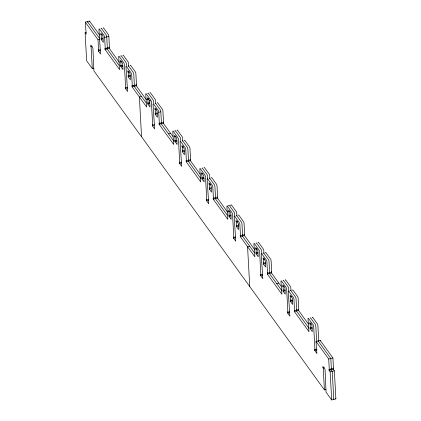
<?xml version="1.0" encoding="UTF-8"?>
<svg xmlns="http://www.w3.org/2000/svg" width="421" height="421" viewBox="0 0 421 421"><rect width="100%" height="100%" fill="white"/><g stroke="black" fill="none" stroke-linecap="round" stroke-linejoin="round"><path stroke-width="0.63" d="M86.168 32.443L85.116 32.706L86.2 34.206L85.295 22.097L89.499 21.05L99.561 34.98M102.94 38.132L101.361 38.527L101.093 38.153L101.161 39.411L103.324 42.405L102.982 36.122L100.819 33.127L100.887 34.38L101.94 34.122M100.887 34.38L101.156 34.759L102.208 34.496M108.844 36.395L109.444 47.494L105.239 48.547L104.64 37.443L108.844 36.395A1.505 0.416 76 0 0 108.234 34.39L103.64 28.023A1.505 0.416 76 0 0 103.177 28.123M85.295 22.097L98.004 39.695L99.582 39.3M101.161 39.411L102.735 39.016M325.996 389.509L324.417 389.904L93.894 70.823L92.915 48.052L90.747 45.052L90.815 46.31L91.867 46.047M90.815 46.31L91.089 46.684L92.141 46.426M104.64 37.443A1.505 0.416 76 0 0 104.029 35.438L99.43 29.075A1.505 0.416 76 0 0 98.961 29.581L100.535 54.046L98.372 51.052L98.303 49.794L98.572 50.167L100.151 49.773M98.372 51.052L100.472 50.525M105.239 48.547L104.971 48.173L105.039 49.431L109.244 48.378L119.285 62.276M85.116 32.706L86.637 60.777L92.273 68.576L93.851 68.181M122.59 65.339L121.016 65.729L120.743 65.355L120.811 66.613L122.974 69.607L122.637 63.324L120.474 60.329L120.543 61.587L121.59 61.324M120.543 61.587L120.811 61.961L121.864 61.698M120.811 66.613L122.916 66.086M130.51 75.438L128.41 75.964L128.137 75.591L128.205 76.848L130.368 79.843L130.031 73.554L127.863 70.56L127.931 71.817L128.984 71.554M127.931 71.817L128.205 72.191L129.258 71.928M128.205 76.848L130.31 76.322M154.244 124.648L152.665 125.042L151.428 102.208A1.505 0.416 76 0 0 150.818 100.203L146.224 93.841A1.505 0.416 76 0 0 145.75 94.346L146.687 107.081L132.083 86.863L132.015 85.61L133.594 85.216M130.226 65.56A1.505 0.416 76 0 1 130.684 65.46L135.283 71.823A1.505 0.416 76 0 1 135.888 73.833L136.493 84.931L132.289 85.984L131.684 74.88A1.505 0.416 76 0 0 131.078 72.875L126.479 66.513A1.505 0.416 76 0 0 126.005 67.018L127.579 91.483L125.416 88.489L125.347 87.231L125.621 87.605L127.195 87.21M125.416 88.489L127.521 87.963M132.083 86.863L136.288 85.816L146.329 99.714M141.488 96.446L139.388 96.972L141.54 136.772M149.639 102.771L148.06 103.166L147.792 102.792L147.86 104.05L150.023 107.045L149.681 100.761L147.518 97.767L147.587 99.024L148.639 98.761M147.587 99.024L147.855 99.398L148.908 99.135M147.86 104.05L149.434 103.655M157.033 113.007L155.454 113.402L155.186 113.023L155.254 114.28L157.417 117.275L157.075 110.991L154.912 107.997L154.981 109.255L156.033 108.992M154.981 109.255L155.249 109.628L156.302 109.365M157.27 102.998A1.505 0.416 76 0 1 157.728 102.898L162.327 109.26A1.505 0.416 76 0 1 162.938 111.265L163.537 122.369L159.333 123.416L158.733 112.318L160.833 111.791A1.505 0.416 76 0 0 160.227 109.786L155.628 103.424A1.505 0.416 76 0 0 155.165 103.519M155.254 114.28L157.354 113.759M152.665 125.042L152.397 124.669L152.465 125.921L154.039 125.532M159.333 123.416L159.064 123.043L159.127 124.3L163.337 123.253L172.92 136.52M168.537 133.883L170.637 133.357M176.683 140.209L175.11 140.603L174.836 140.23L174.904 141.488L177.067 144.482L176.731 138.199L174.562 135.204L174.631 136.457L175.683 136.199M174.631 136.457L174.904 136.836L175.957 136.572M174.904 141.488L177.009 140.961M184.077 150.444L182.498 150.834L182.23 150.46L182.298 151.718L184.461 154.712L184.119 148.429L181.956 145.434L182.025 146.692L183.077 146.429M182.025 146.692L182.298 147.066L183.345 146.803M182.298 151.718L184.403 151.192M184.314 140.43A1.505 0.416 76 0 1 184.777 140.335L189.376 146.697A1.505 0.416 76 0 1 189.982 148.702L190.587 159.806L186.377 160.854L185.777 149.755A1.505 0.416 76 0 0 185.166 147.75L180.572 141.382A1.505 0.416 76 0 0 180.099 141.893L181.672 166.353L179.509 163.359L179.441 162.101L179.709 162.48L181.288 162.085M179.509 163.359L181.677 162.927M186.377 160.854L186.108 160.48L186.177 161.738L190.381 160.685L200.117 174.162M203.732 177.646L202.154 178.041L201.885 177.667L201.954 178.925L204.117 181.919L203.775 175.631L201.612 172.636L201.68 173.894L202.733 173.631M201.954 178.925L204.053 178.399M211.121 187.877L209.547 188.271L209.274 187.898L209.342 189.155L211.505 192.15L211.168 185.866L209.005 182.872L209.074 184.13L210.121 183.866M209.074 184.13L209.342 184.503L210.395 184.24M209.342 189.155L210.921 188.761M211.363 177.867A1.505 0.416 76 0 1 211.821 177.773L216.42 184.135A1.505 0.416 76 0 1 217.031 186.14L217.631 197.244L213.426 198.291L212.826 187.187A1.505 0.416 76 0 0 212.216 185.182L207.616 178.82A1.505 0.416 76 0 0 207.143 179.33L208.721 203.79L206.553 200.796L206.485 199.538L206.758 199.912L208.858 199.391M206.553 200.796L208.658 200.27M213.426 198.291L213.152 197.917L213.221 199.175L217.431 198.123L227.472 212.021M228.05 205.727L228.577 205.595M230.15 205.201L230.676 205.069M230.776 215.084L229.198 215.478L228.929 215.105L228.998 216.357L231.161 219.352L230.819 213.068L228.656 210.074L228.724 211.331L229.777 211.068M228.724 211.331L228.998 211.705L230.045 211.442M228.998 216.357L231.103 215.836M238.696 225.182L236.591 225.709L236.323 225.335L236.391 226.593L238.554 229.587L238.212 223.304L236.049 220.309L236.118 221.562L237.17 221.304M236.118 221.562L236.386 221.941L237.439 221.678M236.391 226.593L238.491 226.066L238.423 224.809M238.407 215.305A1.505 0.416 76 0 1 238.87 215.205L243.464 221.572A1.505 0.416 76 0 1 244.075 223.577L244.675 234.676L240.47 235.728L239.87 224.625A1.505 0.416 76 0 0 239.26 222.62L234.66 216.257A1.505 0.416 76 0 0 234.192 216.762L235.765 241.228L233.602 238.233L233.534 236.976L233.802 237.349L235.381 236.955M233.602 238.233L235.702 237.707M240.47 235.728L240.202 235.355L240.27 236.613L244.475 235.56L254.516 249.458M249.674 246.196L247.569 246.717L249.727 286.517M257.826 252.521L256.247 252.91L255.973 252.537L256.042 253.795L258.21 256.789L257.868 250.506L255.705 247.511L255.773 248.769L256.821 248.506M255.773 248.769L256.042 249.143L257.094 248.879M256.042 253.795L257.62 253.4M265.214 262.751L263.641 263.146L263.367 262.772L263.435 264.03L265.598 267.025L265.262 260.741L263.093 257.741L263.162 258.999L264.214 258.736M263.162 258.999L263.435 259.373L264.488 259.115M263.435 264.03L265.54 263.504M265.446 252.832A1.505 0.416 76 0 1 265.914 252.642L270.514 259.01A1.505 0.416 76 0 1 271.124 261.015L271.724 272.113L267.519 273.166L266.914 262.062A1.505 0.416 76 0 0 266.309 260.057L261.709 253.695A1.505 0.416 76 0 0 261.236 254.2L262.809 278.665L260.646 275.671L260.578 274.413L260.852 274.787L262.425 274.392M260.646 275.671L262.751 275.145M267.519 273.166L267.246 272.792L267.314 274.045L271.519 272.997L281.107 286.264M276.718 283.628L278.823 283.107M284.87 289.953L283.291 290.348L283.023 289.974L283.091 291.232L285.254 294.226L284.912 287.943L282.749 284.949L282.817 286.206L283.87 285.943M282.817 286.206L283.086 286.58L284.138 286.317M283.091 291.232L285.191 290.706M291.464 299.947L290.416 300.21L290.485 301.462L292.648 304.462L292.306 298.173L290.143 295.179L290.211 296.437L291.264 296.173M290.211 296.437L290.479 296.81L291.532 296.547M290.416 300.21L290.685 300.583L292.263 300.189M290.485 301.462L292.584 300.941M292.49 290.269A1.505 0.416 76 0 1 292.963 290.08L297.558 296.442A1.505 0.416 76 0 1 298.168 298.447L298.768 309.551L294.563 310.603L293.963 299.499A1.505 0.416 76 0 0 293.353 297.494L288.753 291.127A1.505 0.416 76 0 0 288.28 291.637L289.858 316.103L287.696 313.108L287.627 311.85L287.896 312.224L289.474 311.829M287.696 313.108L289.795 312.582M294.563 310.603L294.295 310.224L294.363 311.482L298.568 310.435L308.304 323.912M311.914 327.391L310.34 327.785L310.067 327.412L310.135 328.669L312.298 331.664L311.961 325.38L309.793 322.386L309.861 323.638L310.914 323.381M309.861 323.638L310.135 324.017L311.187 323.754M310.135 328.669L312.24 328.143M317.045 349.135L314.94 349.662L314.671 349.288L314.74 350.54L316.902 353.535L315.997 341.431L320.202 340.384L332.916 357.976L333.485 368.449L329.275 369.501L329.006 369.128L329.075 370.385L330.153 371.88L331.674 399.95L335.884 398.903L334.363 370.833L333.279 369.333L333.216 368.154M314.74 350.54L316.845 350.019M315.997 341.431L328.712 359.029L332.916 357.976M331.674 399.95L326.043 392.151L325.059 369.38L322.896 366.386L322.965 367.638L324.012 367.38M322.965 367.638L323.233 368.017L324.286 367.754M329.075 370.385L333.279 369.333M330.153 371.88L334.363 370.833M201.68 173.894L202.154 178.041M109.228 47.194L109.444 47.494M136.493 84.931L136.22 84.558L136.288 85.816M163.537 122.369L163.269 121.995L163.337 123.253M190.366 159.501L190.587 159.806M217.41 196.939L217.631 197.244M244.675 234.676L244.406 234.302L244.475 235.56M271.724 272.113L271.45 271.74L271.519 272.997M298.768 309.551L298.531 309.225L298.568 310.435M107.123 47.715L107.344 48.02L106.739 36.916A1.505 0.416 76 0 0 106.134 34.911L101.535 28.549A1.505 0.416 76 0 0 101.061 28.838M134.167 85.153L134.388 85.458L133.789 74.354A1.505 0.416 76 0 0 133.178 72.349L128.579 65.986A1.505 0.416 76 0 0 128.105 66.276M161.217 122.59L161.438 122.895L160.833 111.791M188.261 160.027L188.482 160.333L187.882 149.229A1.505 0.416 76 0 0 187.271 147.224L182.672 140.856A1.505 0.416 76 0 0 182.214 140.956M215.31 197.465L215.526 197.765L214.926 186.666A1.505 0.416 76 0 0 214.315 184.661L209.721 178.293A1.505 0.416 76 0 0 209.258 178.393M242.354 234.897L242.575 235.202L241.975 224.104A1.505 0.416 76 0 0 241.365 222.093L236.765 215.731A1.505 0.416 76 0 0 236.307 215.831M269.398 272.334L269.619 272.64L269.019 261.536A1.505 0.416 76 0 0 268.409 259.531L263.814 253.168A1.505 0.416 76 0 0 263.351 253.268M296.447 309.772L296.668 310.077L296.063 298.973A1.505 0.416 76 0 0 295.458 296.968L290.858 290.606A1.505 0.416 76 0 0 290.401 290.7M99.314 38.069L87.4 21.576L87.431 22.229M119.006 65.329L107.139 48.904L107.081 47.805M146.055 102.766L134.188 86.342L134.125 85.242M173.71 141.046L161.232 123.774L161.18 122.753M200.754 178.478L188.282 161.211L188.224 160.19M227.193 215.073L215.326 198.649L215.268 197.628M254.237 252.511L242.37 236.086L242.322 235.144M281.891 290.79L269.419 273.524L269.366 272.582M308.94 328.227L296.463 310.956L296.416 310.093M132.015 85.61L132.289 85.984M105.039 49.431L119.643 69.644L118.701 56.909A1.505 0.416 76 0 1 119.175 56.403L123.774 62.766A1.505 0.416 76 0 1 124.384 64.771L125.621 87.605M159.127 124.3L173.736 144.519L172.794 131.784A1.505 0.416 76 0 1 173.268 131.273L177.867 137.641A1.505 0.416 76 0 1 178.472 139.646L179.709 162.48M186.177 161.738L200.78 181.951L199.843 169.221A1.505 0.416 76 0 1 200.312 168.71L204.911 175.078A1.505 0.416 76 0 1 205.522 177.083L206.758 199.912M213.221 199.175L227.829 219.388L226.887 206.658A1.505 0.416 76 0 1 227.361 206.148L231.96 212.51A1.505 0.416 76 0 1 232.566 214.521L233.802 237.349M240.27 236.613L254.873 256.826L253.931 244.091A1.505 0.416 76 0 1 254.405 243.585L259.004 249.948A1.505 0.416 76 0 1 259.615 251.953L260.852 274.787M267.314 274.045L281.917 294.263L280.981 281.528A1.505 0.416 76 0 1 281.454 281.023L286.048 287.385A1.505 0.416 76 0 1 286.659 289.39L287.896 312.224M294.363 311.482L308.967 331.701L308.025 318.965A1.505 0.416 76 0 1 308.498 318.46L313.098 324.823A1.505 0.416 76 0 1 313.703 326.828L314.94 349.662M333.227 368.101L333.485 368.449M331.111 368.601L331.38 368.975L330.811 358.503L318.102 340.91L318.134 341.563M152.465 125.921L154.628 128.921L153.049 104.455A1.505 0.416 76 0 1 153.523 103.945L158.122 110.313A1.505 0.416 76 0 1 158.733 112.318M335.532 398.413L335.884 398.903M333.427 398.94L333.779 399.424L332.258 371.354L331.174 369.859L331.117 368.759M328.712 359.029L329.275 369.501M323.233 368.017L324.417 389.904M320.202 340.384L320.239 341.036M318.734 340.999L317.913 325.78A1.505 0.416 76 0 0 317.302 323.77L312.703 317.408A1.505 0.416 76 0 0 312.235 317.597M316.634 341.526L315.808 326.301A1.505 0.416 76 0 0 315.197 324.296L310.603 317.934A1.505 0.416 76 0 0 310.14 318.029M310.135 324.017L310.34 327.785M290.995 290.722L290.864 288.343A1.505 0.416 76 0 0 290.258 286.338L285.659 279.97A1.505 0.416 76 0 0 285.185 280.165M290.479 296.81L290.685 300.583M288.89 291.243L288.764 288.864A1.505 0.416 76 0 0 288.153 286.859L283.554 280.497A1.505 0.416 76 0 0 283.096 280.597M283.086 286.58L283.291 290.348M263.946 253.284L263.82 250.905A1.505 0.416 76 0 0 263.209 248.9L258.61 242.533A1.505 0.416 76 0 0 258.141 242.728M263.435 259.373L263.641 263.146M261.846 253.81L261.715 251.432A1.505 0.416 76 0 0 261.109 249.427L256.51 243.059A1.505 0.416 76 0 0 256.047 243.159M256.042 249.143L256.247 252.91M236.902 215.847L236.77 213.468A1.505 0.416 76 0 0 236.165 211.463L231.566 205.101A1.505 0.416 76 0 0 231.108 205.195M236.386 221.941L236.591 225.709M234.797 216.373L234.671 213.994A1.505 0.416 76 0 0 234.06 211.989L229.461 205.622A1.505 0.416 76 0 0 229.003 205.722M228.998 211.705L229.198 215.478M217.383 197.26L217.431 198.123M209.858 178.409L209.726 176.031A1.505 0.416 76 0 0 209.116 174.026L204.522 167.663A1.505 0.416 76 0 0 204.059 167.758M209.342 184.503L209.547 188.271M207.753 178.936L207.621 176.557A1.505 0.416 76 0 0 207.016 174.552L202.417 168.19A1.505 0.416 76 0 0 201.959 168.284M190.329 159.743L190.381 160.685M182.809 140.972L182.682 138.593A1.505 0.416 76 0 0 182.072 136.588L177.473 130.226A1.505 0.416 76 0 0 177.015 130.326M182.298 147.066L182.498 150.834M180.656 140.546L180.577 139.119A1.505 0.416 76 0 0 179.967 137.114L175.373 130.752A1.505 0.416 76 0 0 174.894 131.147M174.904 136.836L175.11 140.603M155.765 103.54L155.633 101.161A1.505 0.416 76 0 0 155.028 99.156L150.429 92.788A1.505 0.416 76 0 0 149.965 92.888M155.249 109.628L155.454 113.402M153.607 103.113L153.533 101.682A1.505 0.416 76 0 0 152.923 99.677L148.324 93.315A1.505 0.416 76 0 0 147.85 93.715M150.029 100.13L150.097 101.387M147.855 99.398L148.06 103.166M128.715 66.102L128.589 63.724A1.505 0.416 76 0 0 127.979 61.719L123.379 55.351A1.505 0.416 76 0 0 122.921 55.451M128.205 72.191L128.41 75.964M126.563 65.676L126.484 64.25A1.505 0.416 76 0 0 125.879 62.24L121.28 55.877A1.505 0.416 76 0 0 120.801 56.172M120.811 61.961L121.016 65.729M109.186 47.357L109.244 48.378M101.156 34.759L101.361 38.527M98.004 39.695L98.572 50.167M91.089 46.684L92.273 68.576M89.499 21.05L89.536 21.703"/></g></svg>
